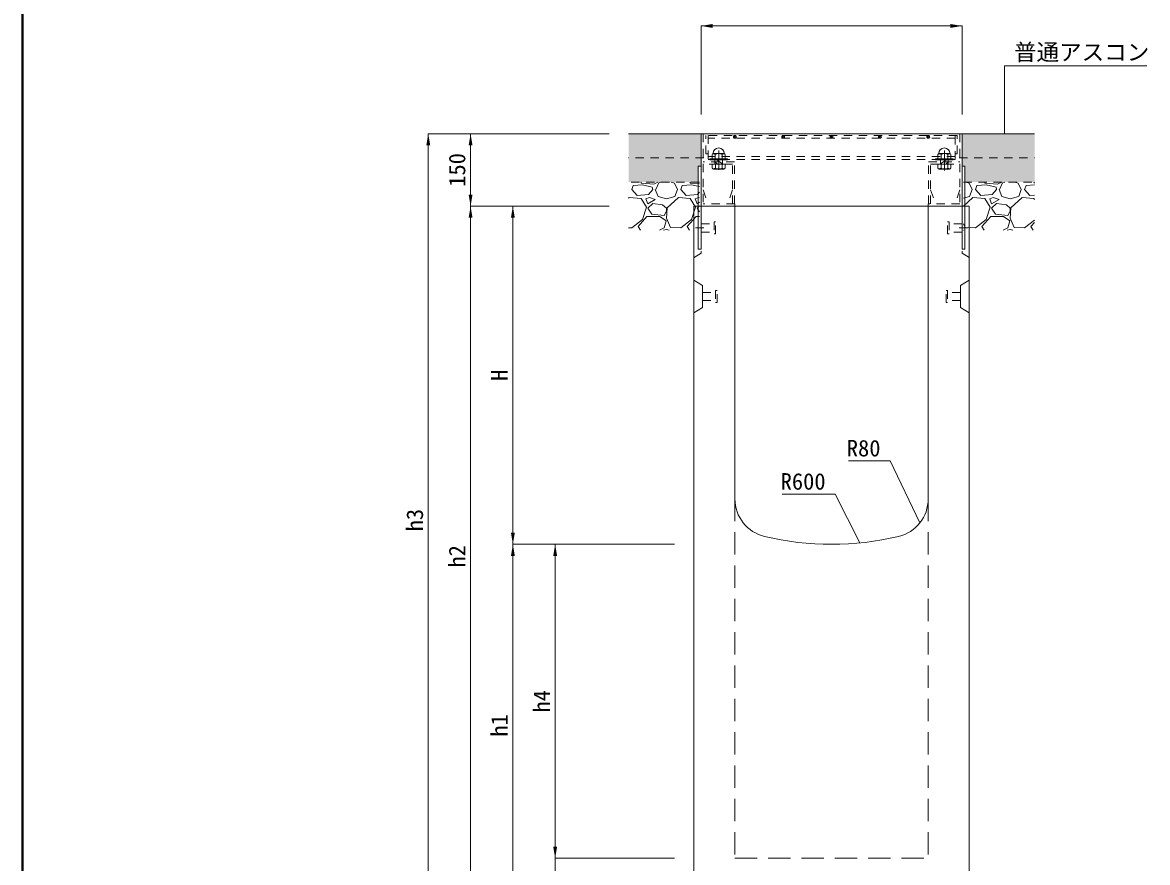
# Model space of a CAD drawing. Units: millimetres at full size. Extents: x 42559 to 133118, y -58351 to -47326.
# Drawn here: x 120126 to 122454, y -54270 to -52531 of the extents above; entities that cross this region are included whole.
import ezdxf
from ezdxf.enums import TextEntityAlignment as Align

# ---------------------------------------------------------------- set-up
doc = ezdxf.new("R2010")
doc.units = ezdxf.units.MM
doc.header["$LTSCALE"] = 23
for name, pattern in [('CHAIN', [18.5, 12, -1.5, 3.5, -1.5]), ('DASHED', [7.5, 6, -1.5]), ('USER1', [1.35, 0.75, -0.6]), ('USER2', [3, 2, -1])]:
    doc.linetypes.add(name, pattern=pattern)
for name, color, linetype, lineweight in [('BT', 30, 'USER1', 13), ('インサート', 92, 'USER1', 9), ('グレーチング', 7, 'USER1', 13), ('ハッチング_基礎', 150, 'Continuous', 9), ('受枠', 3, 'Continuous', 9), ('図枠', 7, 'Continuous', 5), ('寸法線', 7, 'Continuous', 13), ('引出線', 4, 'Continuous', 13), ('本体', 2, 'Continuous', 13), ('舗装・基礎', 3, 'Continuous', 13)]:
    doc.layers.add(name, color=color, linetype=linetype, lineweight=lineweight)
doc.layers.add('ハッチング_舗装', color=7, linetype='Continuous')
doc.styles.add('ＭＳ ゴシック', font='')
doc.styles.get('ＭＳ ゴシック').set_extended_font_data('MS Gothic')

# ---------------------------------------------------------------- blocks, each defined once
blk = doc.blocks.new('filled_arrow')
at = {"color": 0, "linetype": 'Continuous', "lineweight": -2}
blk.add_solid([(7.5, 1.25), (0, 0), (7.5, -1.25)], dxfattribs=at)

msp = doc.modelspace()

# ---------------------------------------------------------------- hatches: boundary and pattern name
at = {"layer": 'ハッチング_舗装'}
for points in [[(121530.07, -52811.27), (121530.07, -52761.27), (121380.07, -52761.27), (121380.07, -52811.27)], [(122220.07, -52811.27), (122220.07, -52761.27), (122070.07, -52761.27), (122070.07, -52811.27)], [(121530.07, -52811.27), (121530.07, -52828.27), (121524.07, -52828.27), (121524.07, -52861.27), (121380.07, -52861.27), (121380.07, -52811.27)], [(122070.07, -52811.27), (122070.07, -52829.27), (122076.07, -52829.27), (122076.07, -52861.27), (122220.07, -52861.27), (122220.07, -52811.27)]]:
    msp.add_hatch(color=256, dxfattribs=at).paths.add_polyline_path(points)

# ---------------------------------------------------------------- linework, layer by layer
at = {"layer": 'BT', "linetype": 'Continuous', "lineweight": 9}
for p, q in [((121553.07, -52804.2), (121553.07, -52813.33)), ((121577.99, -52802.12), (121555.15, -52802.12)), ((121559.56, -52804.2), (121559.56, -52813.33)), ((121573.58, -52804.2), (121573.58, -52813.33)), ((121580.07, -52804.2), (121580.07, -52813.33)), ((122020.07, -52804.2), (122020.07, -52813.33)), ((122022.15, -52802.12), (122044.99, -52802.12)), ((122026.56, -52804.2), (122026.56, -52813.33)), ((122040.58, -52804.2), (122040.58, -52813.33)), ((122047.07, -52804.2), (122047.07, -52813.33)), ((121584.07, -52813.33), (121549.07, -52813.33)), ((121584.07, -52815.27), (121549.07, -52815.27)), ((121580.07, -52824.27), (121553.07, -52824.27)), ((121553.07, -52824.27), (121553.07, -52831.89)), ((121577.3, -52834.66), (121555.84, -52834.66)), ((121563.79, -52824.27), (121558.57, -52819.81)), ((121559.65, -52832.33), (121559.65, -52824.27)), ((121574.57, -52823.42), (121562.71, -52815.27)), ((121573.49, -52832.33), (121573.49, -52824.27)), ((121580.07, -52824.27), (121580.07, -52831.89)), ((122016.07, -52813.33), (122051.07, -52813.33)), ((122016.07, -52815.27), (122051.07, -52815.27)), ((122020.07, -52824.27), (122047.07, -52824.27)), ((122020.07, -52824.27), (122020.07, -52831.89)), ((122022.84, -52834.66), (122044.3, -52834.66)), ((122025.57, -52823.42), (122037.43, -52815.27)), ((122026.65, -52832.33), (122026.65, -52824.27)), ((122036.35, -52824.27), (122041.57, -52819.81)), ((122040.49, -52832.33), (122040.49, -52824.27)), ((122047.07, -52824.27), (122047.07, -52831.89))]:
    msp.add_line(p, q, dxfattribs=at)
at = {"layer": 'BT', "linetype": 'DASHED', "lineweight": 9}
for p, q in [((121558.57, -52824.27), (121558.57, -52815.27)), ((121574.57, -52824.27), (121574.57, -52815.27)), ((122025.57, -52824.27), (122025.57, -52815.27)), ((122041.57, -52824.27), (122041.57, -52815.27))]:
    msp.add_line(p, q, dxfattribs=at)
at = {"layer": 'BT', "linetype": 'Continuous', "lineweight": 9}
for centre, radius, start, end in [((121555.15, -52804.2), 2.08, 90, 180), ((121566.57, -52802.12), 11.42, 0, 180), ((121566.57, -52816.87), 14.48, 61.04954, 118.95046), ((121577.99, -52804.2), 2.08, 0, 90), ((122022.15, -52804.2), 2.08, 90, 180), ((122033.57, -52802.12), 11.42, 0, 180), ((122033.57, -52816.87), 14.48, 61.04954, 118.95046), ((122044.99, -52804.2), 2.08, 0, 90), ((121549.07, -52814.33), 1, 90, 180), ((121549.07, -52814.27), 1, 180, 270), ((121555.84, -52831.89), 2.77, 180, 270), ((121566.57, -52819.99), 14.15, 240.7011, 299.2989), ((121577.3, -52831.89), 2.77, 270, 0), ((121584.07, -52814.33), 1, 0, 90), ((121584.07, -52814.27), 1, 270, 0), ((122016.07, -52814.33), 1, 90, 180), ((122016.07, -52814.27), 1, 180, 270), ((122022.84, -52831.89), 2.77, 180, 270), ((122033.57, -52819.99), 14.15, 240.7011, 299.2989), ((122044.3, -52831.89), 2.77, 270, 0), ((122051.07, -52814.33), 1, 0, 90), ((122051.07, -52814.27), 1, 270, 0)]:
    msp.add_arc(centre, radius, start, end, dxfattribs=at)
for points in [[(121555.15, -52802.78), (121554.52, -52802.9), (121553.48, -52803.27), (121553.07, -52804.2)], [(121559.56, -52804.2), (121558.14, -52803.26), (121556.61, -52802.69), (121555.15, -52802.78)], [(121573.58, -52804.2), (121575, -52803.26), (121576.53, -52802.69), (121577.99, -52802.78)], [(121577.99, -52802.78), (121578.62, -52802.9), (121579.66, -52803.27), (121580.07, -52804.2)], [(122022.15, -52802.78), (122021.52, -52802.9), (122020.48, -52803.27), (122020.07, -52804.2)], [(122026.56, -52804.2), (122025.14, -52803.26), (122023.61, -52802.69), (122022.15, -52802.78)], [(122040.58, -52804.2), (122042, -52803.26), (122043.53, -52802.69), (122044.99, -52802.78)], [(122044.99, -52802.78), (122045.62, -52802.9), (122046.66, -52803.27), (122047.07, -52804.2)], [(121555.15, -52833.74), (121554.52, -52833.63), (121553.3, -52833.43), (121553.07, -52831.37)], [(121559.65, -52832.33), (121558.14, -52833.26), (121556.61, -52833.84), (121555.15, -52833.74)], [(121573.49, -52832.33), (121575, -52833.26), (121576.53, -52833.84), (121577.99, -52833.74)], [(121577.99, -52833.74), (121578.62, -52833.63), (121579.85, -52833.43), (121580.07, -52831.37)], [(122022.15, -52833.74), (122021.52, -52833.63), (122020.3, -52833.43), (122020.07, -52831.37)], [(122026.65, -52832.33), (122025.14, -52833.26), (122023.61, -52833.84), (122022.15, -52833.74)], [(122040.49, -52832.33), (122042, -52833.26), (122043.53, -52833.84), (122044.99, -52833.74)], [(122044.99, -52833.74), (122045.62, -52833.63), (122046.85, -52833.43), (122047.07, -52831.37)]]:
    msp.add_open_spline(points, degree=3, dxfattribs=at)
at = {"layer": 'インサート'}
for p, q in [((121530.07, -52947.77), (121557.07, -52947.77)), ((121530.07, -52947.77), (121530.07, -52964.77)), ((121560.07, -52943.77), (121557.07, -52943.77)), ((121557.07, -52943.77), (121557.07, -52968.77)), ((121560.07, -52968.77), (121560.07, -52943.77)), ((122040.07, -52943.77), (122043.07, -52943.77)), ((122040.07, -52968.77), (122040.07, -52943.77)), ((122043.07, -52943.77), (122043.07, -52968.77)), ((122070.07, -52947.77), (122043.07, -52947.77)), ((122070.07, -52947.77), (122070.07, -52964.77)), ((121530.07, -52964.77), (121557.07, -52964.77)), ((121557.07, -52968.77), (121560.07, -52968.77)), ((122043.07, -52968.77), (122040.07, -52968.77)), ((122070.07, -52964.77), (122043.07, -52964.77)), ((121533.07, -53089.77), (121560.07, -53089.77)), ((121533.07, -53089.77), (121533.07, -53106.77)), ((121563.07, -53085.77), (121560.07, -53085.77)), ((121560.07, -53085.77), (121560.07, -53110.77)), ((121563.07, -53110.77), (121563.07, -53085.77)), ((122037.07, -53085.77), (122040.07, -53085.77)), ((122037.07, -53110.77), (122037.07, -53085.77)), ((122040.07, -53085.77), (122040.07, -53110.77)), ((122067.07, -53089.77), (122040.07, -53089.77)), ((122067.07, -53089.77), (122067.07, -53106.77)), ((121533.07, -53106.77), (121560.07, -53106.77)), ((121560.07, -53110.77), (121563.07, -53110.77)), ((122040.07, -53110.77), (122037.07, -53110.77)), ((122067.07, -53106.77), (122040.07, -53106.77))]:
    msp.add_line(p, q, dxfattribs=at)
at = {"layer": 'グレーチング'}
for p, q in [((122060.07, -52764.77), (121540.07, -52764.77)), ((121540.07, -52802.77), (121540.07, -52764.77)), ((121544.57, -52764.77), (121544.57, -52814.77)), ((121600.07, -52764.77), (121600.07, -52770.77)), ((121700.07, -52764.77), (121700.07, -52770.77)), ((121800.07, -52764.77), (121800.07, -52770.77)), ((121900.07, -52764.77), (121900.07, -52770.77)), ((122000.07, -52764.77), (122000.07, -52770.77)), ((122055.57, -52814.77), (122055.57, -52764.77)), ((122060.07, -52802.77), (122060.07, -52764.77)), ((122055.57, -52770.77), (121544.57, -52770.77)), ((121603.07, -52767.77), (121597.07, -52767.77)), ((121703.07, -52767.77), (121697.07, -52767.77)), ((121803.07, -52767.77), (121797.07, -52767.77)), ((121903.07, -52767.77), (121897.07, -52767.77)), ((122003.07, -52767.77), (121997.07, -52767.77)), ((121540.07, -52802.77), (121544.57, -52802.77)), ((122055.57, -52808.77), (121544.57, -52808.77)), ((122060.07, -52802.77), (122055.57, -52802.77)), ((122055.57, -52814.77), (121544.57, -52814.77))]:
    msp.add_line(p, q, dxfattribs=at)
for centre in [(121600.07, -52767.77), (121700.07, -52767.77), (121800.07, -52767.77), (121900.07, -52767.77), (122000.07, -52767.77)]:
    msp.add_circle(centre, 3, dxfattribs=at)
at = {"layer": 'ハッチング_基礎'}
for p, q in [((121386.58, -52876.97), (121389.63, -52868.84)), ((121397.75, -52889.16), (121386.58, -52876.97)), ((121408.93, -52866.81), (121389.63, -52868.84)), ((121406.9, -52863.76), (121405.44, -52861.27)), ((121432.3, -52865.79), (121406.9, -52863.76)), ((121429.25, -52871.89), (121408.93, -52866.81)), ((121430.27, -52876.97), (121421.12, -52887.13)), ((121430.27, -52876.97), (121429.25, -52871.89)), ((121440.93, -52861.27), (121432.3, -52865.79)), ((121435.35, -52876.97), (121441.44, -52891.19)), ((121436.36, -52876.97), (121442.46, -52862.75)), ((121442.46, -52862.75), (121447.18, -52861.27)), ((121468.33, -52861.27), (121474.97, -52863.76)), ((121474.97, -52863.76), (121481.07, -52876.97)), ((121475.99, -52891.19), (121481.07, -52876.97)), ((121488.18, -52876.97), (121491.23, -52868.84)), ((121499.35, -52889.16), (121488.18, -52876.97)), ((121510.53, -52866.81), (121491.23, -52868.84)), ((121508.5, -52863.76), (121507.04, -52861.27)), ((121526.87, -52865.23), (121508.5, -52863.76)), ((121526.87, -52870.9), (121510.53, -52866.81)), ((122077.93, -52861.27), (122084.57, -52863.76)), ((122084.57, -52863.76), (122090.67, -52876.97)), ((122085.59, -52891.19), (122090.67, -52876.97)), ((122097.78, -52876.97), (122100.83, -52868.84)), ((122108.95, -52889.16), (122097.78, -52876.97)), ((122120.13, -52866.81), (122100.83, -52868.84)), ((122118.1, -52863.76), (122116.64, -52861.27)), ((122143.5, -52865.79), (122118.1, -52863.76)), ((122140.45, -52871.89), (122120.13, -52866.81)), ((122141.47, -52876.97), (122132.32, -52887.13)), ((122141.47, -52876.97), (122140.45, -52871.89)), ((122152.13, -52861.27), (122143.5, -52865.79)), ((122146.55, -52876.97), (122152.64, -52891.19)), ((122147.56, -52876.97), (122153.66, -52862.75)), ((122153.66, -52862.75), (122158.38, -52861.27)), ((122179.53, -52861.27), (122186.17, -52863.76)), ((122186.17, -52863.76), (122192.27, -52876.97)), ((122187.19, -52891.19), (122192.27, -52876.97)), ((122199.38, -52876.97), (122202.43, -52868.84)), ((122210.55, -52889.16), (122199.38, -52876.97)), ((122220.07, -52866.98), (122202.43, -52868.84)), ((122219.7, -52863.76), (122218.24, -52861.27)), ((122220.07, -52863.79), (122219.7, -52863.76)), ((121381.5, -52893.23), (121380.07, -52894.53)), ((121405.88, -52895.26), (121381.5, -52893.23)), ((121421.12, -52887.13), (121397.75, -52889.16)), ((121417.06, -52913.55), (121405.88, -52895.26)), ((121423.15, -52893.23), (121416.04, -52896.27)), ((121416.04, -52896.27), (121420.11, -52906.43)), ((121420.11, -52906.43), (121435.35, -52897.29)), ((121435.35, -52897.29), (121423.15, -52893.23)), ((121441.44, -52891.19), (121458.71, -52896.27)), ((121458.71, -52896.27), (121475.98, -52891.19)), ((121483.1, -52893.23), (121459.73, -52914.56)), ((121507.48, -52895.26), (121483.1, -52893.23)), ((121522.72, -52887.13), (121499.35, -52889.16)), ((121518.66, -52913.55), (121507.48, -52895.26)), ((121524.75, -52893.23), (121517.64, -52896.27)), ((121517.64, -52896.27), (121521.71, -52906.43)), ((121521.71, -52906.43), (121526.87, -52903.33)), ((121526.87, -52882.52), (121522.72, -52887.13)), ((121526.87, -52893.93), (121524.75, -52893.23)), ((122073.27, -52894.82), (122085.58, -52891.19)), ((122092.7, -52893.23), (122073.27, -52910.96)), ((122117.08, -52895.26), (122092.7, -52893.23)), ((122132.32, -52887.13), (122108.95, -52889.16)), ((122128.26, -52913.55), (122117.08, -52895.26)), ((122134.35, -52893.23), (122127.24, -52896.27)), ((122127.24, -52896.27), (122131.31, -52906.43)), ((122131.31, -52906.43), (122146.55, -52897.29)), ((122146.55, -52897.29), (122134.35, -52893.23)), ((122152.64, -52891.19), (122169.91, -52896.27)), ((122169.91, -52896.27), (122187.18, -52891.19)), ((122194.3, -52893.23), (122170.93, -52914.56)), ((122218.68, -52895.26), (122194.3, -52893.23)), ((122220.07, -52888.33), (122210.55, -52889.16)), ((122220.07, -52897.53), (122218.68, -52895.26)), ((121408.93, -52938.95), (121417.06, -52913.55)), ((121430.27, -52905.42), (121420.11, -52915.58)), ((121420.11, -52915.58), (121428.23, -52927.77)), ((121428.23, -52927.77), (121453.63, -52930.82)), ((121450.59, -52908.47), (121430.27, -52905.42)), ((121458.71, -52915.58), (121450.59, -52908.47)), ((121453.63, -52930.82), (121458.71, -52921.67)), ((121459.73, -52914.56), (121458.71, -52935.9)), ((121458.71, -52921.67), (121458.71, -52915.58)), ((121510.53, -52938.95), (121518.66, -52913.55)), ((121526.87, -52910.41), (121521.71, -52915.58)), ((121521.71, -52915.58), (121526.87, -52923.33)), ((122120.13, -52938.95), (122128.26, -52913.55)), ((122141.47, -52905.42), (122131.31, -52915.58)), ((122131.31, -52915.58), (122139.43, -52927.77)), ((122139.43, -52927.77), (122164.83, -52930.82)), ((122161.79, -52908.47), (122141.47, -52905.42)), ((122169.91, -52915.58), (122161.79, -52908.47)), ((122164.83, -52930.82), (122169.91, -52921.67)), ((122170.93, -52914.56), (122169.91, -52935.9)), ((122169.91, -52921.67), (122169.91, -52915.58)), ((121386.58, -52956.22), (121408.93, -52938.95)), ((121399.79, -52953.17), (121418.07, -52932.85)), ((121418.07, -52932.85), (121444.49, -52932.85)), ((121444.49, -52932.85), (121457.7, -52941.99)), ((121457.7, -52941.99), (121453.63, -52956.22)), ((121458.71, -52935.9), (121466.84, -52955.2)), ((121488.18, -52956.22), (121510.53, -52938.95)), ((121501.39, -52953.17), (121519.67, -52932.85)), ((121519.67, -52932.85), (121526.87, -52932.85)), ((122073.27, -52947.67), (122076.44, -52955.2)), ((122097.78, -52956.22), (122120.13, -52938.95)), ((122110.99, -52953.17), (122129.27, -52932.85)), ((122129.27, -52932.85), (122155.69, -52932.85)), ((122155.69, -52932.85), (122168.9, -52941.99)), ((122168.9, -52941.99), (122164.83, -52956.22)), ((122169.91, -52935.9), (122178.04, -52955.2)), ((122199.38, -52956.22), (122220.07, -52940.23)), ((122212.59, -52953.17), (122220.07, -52944.85)), ((121380.07, -52955.91), (121386.58, -52956.22)), ((121404.51, -52961.27), (121399.79, -52953.17)), ((121453.63, -52956.22), (121443.99, -52961.27)), ((121452.3, -52961.27), (121458.71, -52959.27)), ((121458.71, -52959.27), (121464.06, -52961.27)), ((121466.84, -52955.2), (121488.18, -52956.22)), ((121506.11, -52961.27), (121501.39, -52953.17)), ((122073.27, -52961.13), (122073.66, -52961.27)), ((122076.44, -52955.2), (122097.78, -52956.22)), ((122115.71, -52961.27), (122110.99, -52953.17)), ((122164.83, -52956.22), (122155.19, -52961.27)), ((122163.5, -52961.27), (122169.91, -52959.27)), ((122169.91, -52959.27), (122175.26, -52961.27)), ((122178.04, -52955.2), (122199.38, -52956.22)), ((122217.31, -52961.27), (122212.59, -52953.17))]:
    msp.add_line(p, q, dxfattribs=at)
at = {"layer": '受枠'}
for p, q in [((121530.07, -52761.27), (122070.07, -52761.27)), ((121530.07, -53000.27), (121530.07, -52761.27)), ((122070.07, -53000.27), (122070.07, -52761.27)), ((121524.07, -52828.27), (121524.07, -53000.27)), ((121530.07, -52828.27), (121524.07, -52828.27)), ((122070.07, -52828.27), (122076.07, -52828.27)), ((122076.07, -52828.27), (122076.07, -53000.27)), ((122070.07, -52911.27), (121530.07, -52911.27)), ((121524.07, -53000.27), (121530.07, -53000.27)), ((122076.07, -53000.27), (122070.07, -53000.27))]:
    msp.add_line(p, q, dxfattribs=at)
at = {"layer": '受枠', "linetype": 'USER1'}
for p, q in [((121534.57, -52761.27), (121534.57, -52906.77)), ((122065.57, -52761.27), (122065.57, -52906.77)), ((121599.57, -52819.77), (121534.57, -52819.77)), ((121595.07, -52824.27), (121534.57, -52824.27)), ((121595.07, -52906.77), (121595.07, -52824.27)), ((121599.57, -52906.77), (121599.57, -52819.77)), ((122000.57, -52906.77), (122000.57, -52819.77)), ((122000.57, -52819.77), (122065.57, -52819.77)), ((122005.07, -52906.77), (122005.07, -52824.27)), ((122005.07, -52824.27), (122065.57, -52824.27)), ((121534.57, -52877.77), (121544.57, -52906.77)), ((121595.07, -52877.77), (121585.07, -52906.77)), ((122005.07, -52877.77), (122015.07, -52906.77)), ((122065.57, -52877.77), (122055.57, -52906.77)), ((121600.07, -52906.77), (121534.57, -52906.77)), ((121600.07, -52906.77), (121600.07, -52911.27)), ((122065.57, -52906.77), (122000.07, -52906.77)), ((122000.07, -52911.27), (122000.07, -52906.77))]:
    msp.add_line(p, q, dxfattribs=at)
at = {"layer": '受枠', "linetype": 'CHAIN'}
for p, q in [((121566.57, -52836.02), (121566.57, -52796.23)), ((122033.57, -52837.32), (122033.57, -52796.23)), ((121518.4, -52956.27), (121535.74, -52956.27)), ((122081.74, -52956.27), (122064.4, -52956.27))]:
    msp.add_line(p, q, dxfattribs=at)
at = {"layer": '図枠', "lineweight": 40}
msp.add_line((120126.2, -56830.02), (120126.2, -49905.02), dxfattribs=at)
at = {"layer": '寸法線'}
for p, q in [((121530.07, -52538.2), (122070.07, -52538.2)), ((121530.07, -52721.27), (121530.07, -52538.2)), ((122070.07, -52721.27), (122070.07, -52538.2)), ((120965.74, -54361.27), (120965.74, -52761.27)), ((121340.07, -52761.27), (120965.74, -52761.27)), ((121053.24, -52911.27), (121053.24, -52761.27)), ((121340.07, -52761.27), (121053.24, -52761.27)), ((121340.07, -52911.27), (121053.24, -52911.27)), ((121053.24, -54361.27), (121053.24, -52911.27)), ((121340.07, -52911.27), (121053.24, -52911.27)), ((121140.74, -53611.27), (121140.74, -52911.27)), ((121340.07, -52911.27), (121140.74, -52911.27)), ((121475.07, -53611.27), (121140.74, -53611.27)), ((121140.74, -54361.27), (121140.74, -53611.27)), ((121475.07, -53611.27), (121140.74, -53611.27)), ((121228.24, -53611.27), (121228.24, -54261.27)), ((121475.07, -53611.27), (121228.24, -53611.27)), ((121228.24, -54213.27), (121228.24, -54409.27)), ((121475.07, -54261.27), (121228.24, -54261.27)), ((121475.07, -54261.27), (121228.24, -54261.27))]:
    msp.add_line(p, q, dxfattribs=at)
at = {"layer": '引出線'}
for points in [[(122157.59, -52761.27), (122157.59, -52620.52), (122452.43, -52620.52)], [(121982.83, -53566.85), (121921.37, -53438.36), (121835.22, -53438.36)], [(121858.51, -53608.42), (121807.74, -53507.22), (121698.19, -53507.22)]]:
    msp.add_lwpolyline(points, dxfattribs=at)
at = {"layer": '本体'}
for p, q in [((121515.07, -52911.27), (121515.07, -54361.27)), ((121515.07, -52911.27), (121600.07, -52911.27)), ((121600.07, -52911.27), (121600.07, -53517.24)), ((122000.07, -52911.27), (122000.07, -53517.24)), ((122000.07, -52911.27), (122085.07, -52911.27)), ((122085.07, -52911.27), (122085.07, -54361.27))]:
    msp.add_line(p, q, dxfattribs=at)
at = {"layer": '本体', "linetype": 'USER1'}
for p, q in [((121530.07, -52911.27), (121530.07, -53008.27)), ((122070.07, -52911.27), (122070.07, -53008.27)), ((121530.07, -53008.27), (121515.07, -53017.77)), ((122070.07, -53008.27), (122085.07, -53017.77))]:
    msp.add_line(p, q, dxfattribs=at)
at = {"layer": '本体', "lineweight": 9}
for p, q in [((121515.07, -53064.27), (121533.07, -53075.77)), ((122085.07, -53064.27), (122067.07, -53075.77)), ((121533.07, -53075.77), (121533.07, -53120.77)), ((122067.07, -53075.77), (122067.07, -53120.77)), ((121533.07, -53120.77), (121515.07, -53132.27)), ((122067.07, -53120.77), (122085.07, -53132.27))]:
    msp.add_line(p, q, dxfattribs=at)
at = {"layer": '本体', "linetype": 'USER2', "lineweight": 15}
for p, q in [((121600.07, -53517.24), (121600.07, -54261.27)), ((122000.07, -53517.24), (122000.07, -54261.27)), ((121600.07, -54261.27), (122000.07, -54261.27))]:
    msp.add_line(p, q, dxfattribs=at)
at = {"layer": '本体'}
for centre, radius, start, end in [((121680.07, -53517.24), 80, 180, 256.65764), ((121920.07, -53517.24), 80, 283.34236, 0), ((121800.07, -53011.27), 600, 256.65764, 283.34236)]:
    msp.add_arc(centre, radius, start, end, dxfattribs=at)
at = {"layer": '舗装・基礎'}
for p, q in [((121727.07, -52761.27), (121380.07, -52761.27)), ((121873.07, -52761.27), (122220.07, -52761.27))]:
    msp.add_line(p, q, dxfattribs=at)
at = {"layer": '舗装・基礎', "linetype": 'USER1'}
for p, q in [((121536.07, -52811.27), (121380.07, -52811.27)), ((122064.07, -52811.27), (122220.07, -52811.27)), ((121526.87, -52861.27), (121380.07, -52861.27)), ((122073.27, -52861.27), (122220.07, -52861.27))]:
    msp.add_line(p, q, dxfattribs=at)

# ---------------------------------------------------------------- block references
at = {"layer": '寸法線', "xscale": 3.2, "yscale": 3.2}
msp.add_blockref('filled_arrow', (121530.07, -52538.2), dxfattribs=at)
for p, rotation in [((122070.07, -52538.2), 180), ((120965.74, -52761.27), 270), ((121053.24, -52761.27), 270), ((121053.24, -52911.27), 90), ((121053.24, -52911.27), 270), ((121140.74, -52911.27), 270), ((121140.74, -53611.27), 90), ((121140.74, -53611.27), 270), ((121228.24, -53611.27), 270), ((121228.24, -54261.27), 90), ((121228.24, -54261.27), 90)]:
    msp.add_blockref('filled_arrow', p, dxfattribs=dict(at, rotation=rotation))
at = {"layer": '引出線', "xscale": 0.16, "yscale": 0.16}
for p, rotation in [((122157.59, -52761.27), 90), ((121982.83, -53566.85), 115.6), ((121858.51, -53608.42), 116.6)]:
    msp.add_blockref('filled_arrow', p, dxfattribs=dict(at, rotation=rotation))

# ---------------------------------------------------------------- texts
at = {"layer": '寸法線', "style": 'ＭＳ ゴシック'}
for s, p in [('150', (121025.24, -52836.27)), ('H', (121112.74, -53261.27)), ('h3', (120937.74, -53561.27)), ('h2', (121025.24, -53636.27)), ('h4', (121200.24, -53936.27)), ('h1', (121112.74, -53986.27))]:
    msp.add_text(s, height=34.18, rotation=90, dxfattribs=at).set_placement(p, align=Align.MIDDLE_CENTER)
at = {"layer": '引出線', "style": 'ＭＳ ゴシック'}
msp.add_text('普通アスコン', height=34.18, dxfattribs=at).set_placement((122177.59, -52575.31), align=Align.TOP_LEFT)
for s, p in [('R80', (121901.37, -53395.16)), ('R600', (121787.74, -53464.02))]:
    msp.add_text(s, height=34.18, dxfattribs=at).set_placement(p, align=Align.TOP_RIGHT)

doc.saveas('drawing.dxf')
